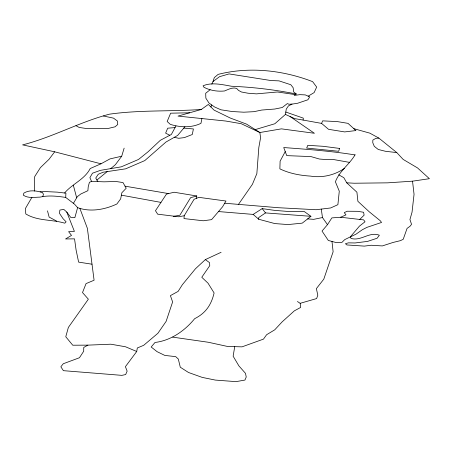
<?xml version="1.0" encoding="UTF-8"?>
<svg xmlns="http://www.w3.org/2000/svg" width="452" height="452" viewBox="0 0 452 452"><rect width="100%" height="100%" fill="white"/><g stroke="black" fill="none" stroke-linecap="round" stroke-linejoin="round"><path stroke-width="0.68" d="M258.708 219.248L258.742 217.536L265.499 212.915L310.936 216.322L302.241 223.141L288.026 224.571L274.827 223.576L258.708 219.248L253.154 214.406L218.502 211.559M73.416 203.327L77.394 196.603L80.778 194.015L87.897 190.682L88.225 186.744L89.423 182.303L91.57 181.382L104.096 181.823L116.062 181.501L123 182.568L126.21 188.235L121.854 192.75L120.661 198.874L116.87 203.993C104.949 209.609 90.236 212.35 77.608 207.626L74.529 204.174L65.704 197.434L65.913 193.157L57.308 192.145L45.223 191.563L40.143 191.857M184.196 215.751L184.004 218.576L203.259 220.774L211.576 219.649L222.531 206.858L225.989 201.033L198.88 197.349L194.077 199.287L184.196 215.751L178.709 216.768L157.658 214.175L155.471 210.711L166.466 194.094L174.11 192.241L196.773 195.982L196.479 198.315M321.575 123.396L322.638 120.853L337.452 121.611L347.989 123.351L355.933 130.56L344.69 131.922L328.542 129.317L321.575 123.396L303.111 120.062L303.332 118.141L285.805 112.039M255.227 129.6L274.822 123.758L285.438 114.429L286.257 109.118L288.393 105.966L292.009 104.101L297.501 103.288L307.863 99.796L309.75 96.864L305.264 94.897L299.834 94.654L294.201 95.423L296.28 93.982L293.63 91.909L293.145 87.716L290.817 84.739L279.02 80.868L270.917 80.541L229.091 73.919L219.525 76.682L213.016 81.546L211.813 84.128M234.729 346.65L233.136 356.199L238.899 365.9L245.504 373.352L246.227 377.008L244.944 380.059L236.04 381.635L215.316 380.081L202.191 377.392L188.495 372.482L180.291 367.222L178.308 359.029L175.704 356.639L164.788 355.413L157.047 351.65L151.177 347L154.996 342.475C170.862 340.559 184.749 330.841 194.659 318.683C205.762 313.112 211.276 304.908 214.107 292.969L208.044 283.206L201.778 277.268L209.756 265.663L209.581 262.685L205.349 259.601L195.467 268.759L182.388 284.67L178.128 291.382L170.398 295.631L172.624 301.936L166.121 321.372L157.895 333.282L143.685 345.311L137.312 347.983L136.719 351.498L125.402 366.679L127.136 371.137L125.667 374.55L121.87 375.358L63.382 370.668L60.856 366.781L63.286 363.736L79.456 357.741L83.699 351.244L83.744 347.452L87.897 345.136L110.853 344.204L125.543 346.78L136.719 351.498M201.903 118.565L200.959 123.345C191.467 127.961 180.173 127.492 170.285 124.356L167.161 121.498L170.641 113.186L189.654 112.785M42.782 196.609L43.443 194.236L42.415 192.49C36.51 190.727 29.346 189.637 23.877 193.111L23.261 195.106C28.103 198.569 34.521 197.213 40.098 197.112C48.494 195.151 57.268 196.157 65.704 197.434M110.729 168.619L115.367 164.709L121.707 156.222L124.142 148.149M77.608 207.626L74.862 217.661L70.823 217.48L66.783 212.09L63.794 209.383L59.879 210.056L59.478 213.333L63.054 218.683L66.105 221.813L64.8 223.186C51.991 219.31 37.589 221.186 25.798 213.937L25.38 208.553L31.917 197.338M213.016 81.546L214.299 77.614L218.135 74.382C249.278 66.45 282.833 70.128 312.631 81.642L316.666 87.072L314.134 92.581L308.174 96.169M210.909 106.988L211.751 104.971M355.108 154.737C349.458 164.494 339.339 171.099 335.401 181.806L339.282 191.179L337.898 204.671L330.661 207.96L316.061 209.728L278.37 207.711L224.684 203.23M285.235 151.584L280.11 161.172L279.873 168.856C289.393 173.461 299.896 175.438 310.388 176.094C322.321 178.031 334.649 175.207 344.565 168.308M175.93 125.967L171.364 134.459L160.347 140.29L148.081 151.77L138.527 159.454L121.255 166.844L100.474 170.342L92.49 173.184L89.891 177.687L91.57 181.382M346.746 182.817L356.922 192.224L357.894 201.326L369.318 211.852L380.313 220.779L381.55 222.452L366.984 227.345L362.363 229.712L356.091 234.113L344.729 239.617L341.898 242.419L335.683 242.441L328.305 240.458L322.027 231.057L327.491 224.655L331.87 217.898L340.689 217.248L363.668 219.887L365.007 221.774L359.453 226.119L350.294 236.921L351.063 238.447C361.063 241.402 369.555 231.266 379.369 235.221L377.092 238.255L367.527 241.402L355.006 242.967L348.419 242.848L345.435 243.718L346.933 244.95L364.352 246.114L371.148 245.255L382.335 245.922L393.042 242.458L400.432 240.65L403.212 239.3L407.088 228.373L409.953 226.333L411.546 224.361L409.941 219.536L412.038 212.191L414.049 194.309L412.535 181.173L387.562 182.845L354.159 183.23L346.746 182.817L343.825 177.664L338.678 174.794M238.464 204.383L252.402 184.331L256.849 173.624L258.821 147.533L260.567 137.809L259.872 132.526L246.549 124.125L230.243 118.012L214.09 110.135L208.338 104.452L201.298 109.48L178.009 116.091L225.791 121.04L241.204 123.695L259.872 132.526L281.432 128.86L314.417 133.278L290.071 116.526M121.707 156.222L109.983 158.895L100.982 163.805L54.675 151.804L49.076 159.262L40.414 167.613L34.753 176.506L34.307 179.195L34.533 191.055M184.896 126.786L177.687 135.397L165.957 142.041L144.759 160.607L125.65 168.828L103.141 172.218L98.242 174.269L95.756 178.065L97.835 181.602M64.591 193.004C72.167 183.913 84.66 179.478 90.219 168.517L100.982 163.805M359.758 219.435L364.109 215.158L363.606 212.265L357.724 211.316L347.17 211.237L344.271 212.638L345.972 214.886L340.689 217.248M96.92 180.049L107.18 171.613M210.18 89.694L205.694 93.27L205.858 98.169L208.931 102.977L214.57 106.966L220.909 109.791L232.136 111.525L243.803 112.203L253.984 111.672L261.748 110.045L274.782 109.034L282.28 107.514L287.314 103.576L288.958 104.242L292.009 104.101M253.154 214.406L262.183 208.621L274.675 210.378L288.286 211.474L304.168 211.463L310.936 216.322M205.349 259.601L221.096 252.306M297.433 301.512L300.184 303.315L316.632 298.569L317.807 295.139L316.366 288.63L323.79 279.155L333.124 251.758L331.994 241.447M196.773 195.982L190.608 197.671L179.851 215.248L173.319 216.367M327.491 224.655L322.474 217.548L313.722 219.339L307.642 218.904M412.535 181.173L429.4 178.693L417.546 167.935L403.161 159.42L396.799 152.601L378.849 138.086L369.832 133.148L353.871 128.69M378.849 138.086L375.798 138.38L372.86 140.08L372.759 142.657L374.273 146.324L378.234 149.459L385.386 151.267L396.799 152.601M175.06 127.588L167.698 128.193L165.624 133.154L169.816 135.278M201.298 109.48C170.692 111.604 139.934 109.864 109.486 114.17C79.671 121.95 52.494 137.323 22.6 144.877L54.675 151.804M87.897 345.136L72.749 345.221L65.772 336.768L68.359 327.434L88.36 299.19L82.513 292.557L86.055 283.602L94.089 280.234L87.377 228.328L79.914 208.491M183.778 128.119L193.405 128.956L192.275 134.51L184.399 137.611L178.732 138.289L174.302 137.318M172.687 337.135L208.366 342.266L227.441 346.441L242.018 346.853L263.471 339.124L266.618 334.717L274.737 329.824L282.195 321.813L294.359 310.84L300.659 307.422L300.184 303.315M91.965 264.194L78.62 262.126L76.089 250.001L74.54 238.854L65.557 238.961L71.506 235.424L68.614 231.656L74.405 231.413L66.783 212.09M295.359 94.621L277.5 91.993L256.442 93.863L248.029 93.225L241.43 91.993L238.486 90.394L236.673 88.394C232.424 87.01 228.373 89.456 224.525 90.976C217.536 91.677 210.225 90.575 203.976 87.276L203.089 85.807C211.632 82.021 222.474 84.665 231.526 86.253C253.278 87.18 274.895 89.762 296.28 93.982M303.111 120.062L294.71 118.627L285.438 114.429M125.04 186.173L168.534 193.592M121.385 195.162L160.968 202.4M349.464 162.37L333.045 159.449L326.593 159.607L319.406 159.031L310.982 156.595L286.749 155.629L283.72 147.544C307.513 149.346 331.44 151.092 354.973 154.917M103.423 116.011L113.492 118.13L117.458 121.063L117.746 124.503L115.057 126.803L108.508 128.385L86.309 128.515L79.151 127.436L75.992 125.712M56.698 221.13L49.149 217.096L47.488 210.841M262.183 208.621L265.499 212.915M73.337 185.23L76.676 197.812M321.276 209.095L322.474 217.548M339.565 148.431L338.65 151.284L306.648 148.07L307.801 145.312L323.084 146.295L339.565 148.431"/></g></svg>
